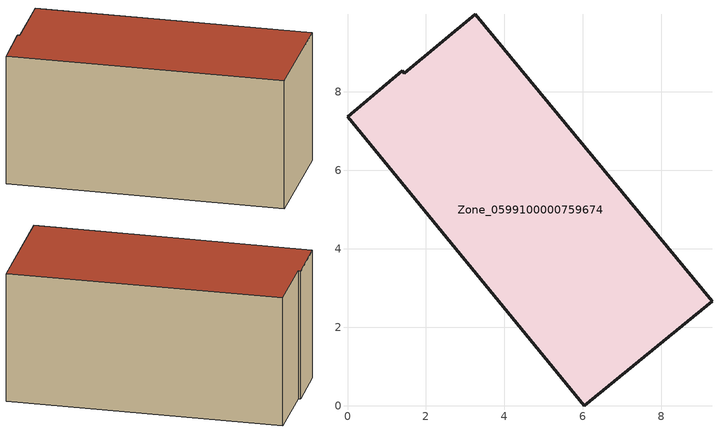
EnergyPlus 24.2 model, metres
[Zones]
Zone_0599100000759674
 floor ground (C_G): 0,7.37 1.4,8.54 1.45,8.48 3.26,9.98 9.29,2.66 6.04,0 z0
 wall outside (C_F): 1.4,8.54 0,7.37 6.04,0 9.29,2.66 3.26,9.98 1.45,8.48 1.4,8.54 z0:4.64
 roof outside (C_R): 9.29,2.66 3.26,9.98 1.45,8.48 1.4,8.54 0,7.37 6.04,0 z4.64
[BUILDING]
Pand.0599100000759674: North Axis=0; Terrain=City; Loads Convergence Tolerance Value=0.04; Temperature Convergence Tolerance Value=0.4; Solar Distribution=FullExterior; Maximum Number of Warmup Days=25; Minimum Number of Warmup Days=1
[Site:Location]
Rotterdam.The.Hague.AP_ZH_NLD Design_Conditions: Latitude=51.96; Longitude=4.45; Time Zone=1; Elevation=-4.5
[SITE:GROUNDTEMPERATURE:BUILDINGSURFACE]
18, 18, 18, 18, 18, 18, 18, 18, 18, 18, 18, 18
[MATERIAL] Thermal Absorptance=0.9; Solar Absorptance=0.7; Visible Absorptance=0.7
Name | Roughness | Thickness | Conductivity | Density | Specific Heat
G.D.1965 | MediumSmooth | 0.15 | 1 | 540 | 1210
F.D.1965 | Rough | 0.3 | 0.857143 | 1920 | 840
R.D.1965 | MediumRough | 0.2 | 0.08 | 1500 | 1000
[CONSTRUCTION]
C_G: G.D.1965
C_F: F.D.1965
C_R: R.D.1965
[ZONE]
Zone_0599100000759674: Type=1; Multiplier=1; Ceiling Height=Autocalculate; Volume=Autocalculate; Floor Area=autocalculate; Part of Total Floor Area=Yes
[ZONEINFILTRATION:DESIGNFLOWRATE]
Infil_Zone_0599100000759674: Zone or ZoneList or Space or SpaceList=Zone_0599100000759674; Schedule=AlwaysOn; Design Flow Rate Calculation Method=Flow/Area; Flow Rate per Floor Area=0.0042; Constant Term Coefficient=1; Temperature Term Coefficient=0; Velocity Term Coefficient=0; Velocity Squared Term Coefficient=0
[HVACTEMPLATE:ZONE:IDEALLOADSAIRSYSTEM]
Zone_0599100000759674: Maximum Heating Supply Air Temperature=50; Minimum Cooling Supply Air Temperature=13; Maximum Heating Supply Air Humidity Ratio=0.0156; Minimum Cooling Supply Air Humidity Ratio=0.0077; Heating Limit=NoLimit; Cooling Limit=NoLimit; Dehumidification Control Type=ConstantSensibleHeatRatio; Cooling Sensible Heat Ratio=0.7; Dehumidification Setpoint=60; Humidification Control Type=None; Humidification Setpoint=30; Outdoor Air Method=None; Outdoor Air Flow Rate per Person=0.00944; Outdoor Air Flow Rate per Zone Floor Area=0; Outdoor Air Flow Rate per Zone=0; Demand Controlled Ventilation Type=None; Outdoor Air Economizer Type=NoEconomizer; Heat Recovery Type=None; Sensible Heat Recovery Effectiveness=0.7; Latent Heat Recovery Effectiveness=0.65
[ZONECONTROL:THERMOSTAT]
ThermostatControl_Zone_0599100000759674: Zone or ZoneList=Zone_0599100000759674; Control Type Schedule=DualSetpointControlType; Control 1=Thermostat_Zone_0599100000759674; Temperature Difference Between Cutout And Setpoint=0
[THERMOSTATSETPOINT:DUALSETPOINT]
Thermostat_Zone_0599100000759674: Heating Setpoint Temperature Schedule=HeatingSetpoint_Zone_0599100000759674; Cooling Setpoint Temperature Schedule=CoolingSetpoint_Zone_0599100000759674
[SCHEDULE:COMPACT]
HeatingSetpoint_Zone_0599100000759674: Through: 12/31, For: AllDays, Until: 24:00, 21
CoolingSetpoint_Zone_0599100000759674: Through: 12/31, For: AllDays, Until: 24:00, 24
DualSetpointControlType: Through: 12/31, For: AllDays, Until: 24:00, 4
AlwaysOn: Through: 12/31, For: AllDays, Until: 24:00, 1
